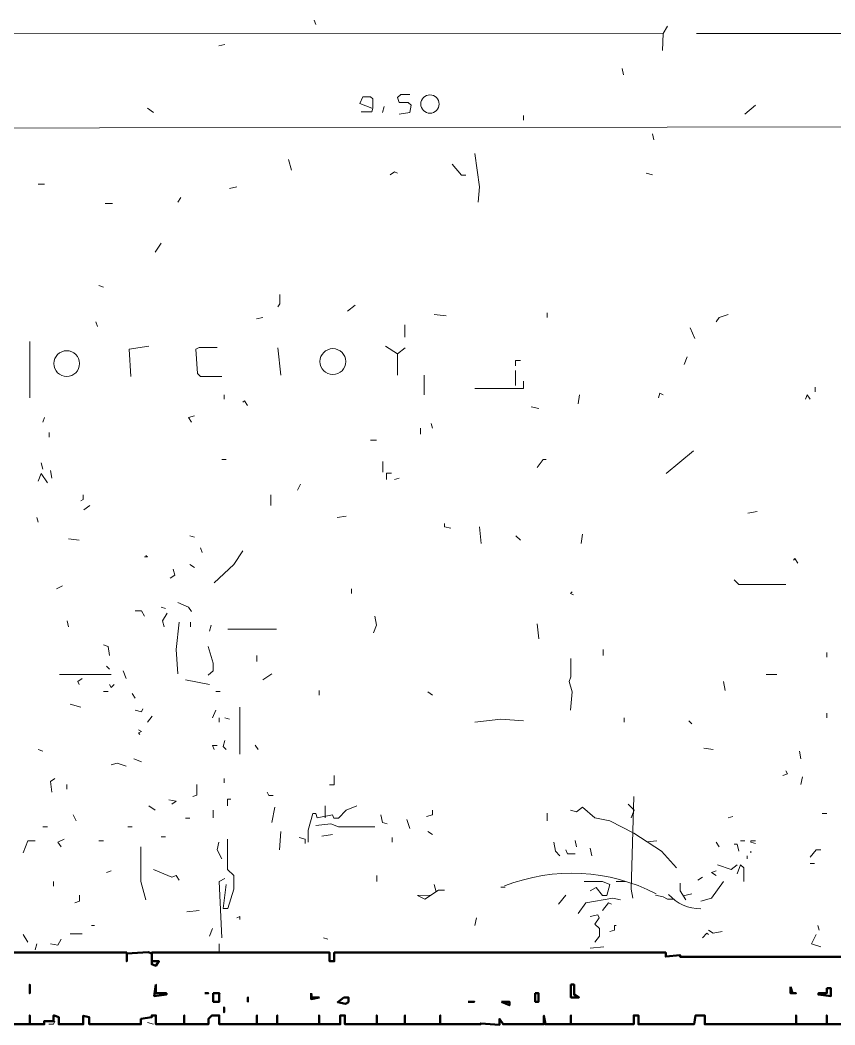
# Model space of a CAD drawing. Header units: metres. Extents: x 0.1 to 48.1, y 1.3 to 34.5.
# Drawn here: x 6.792 to 10.365, y 1.336 to 5.742 of the extents above; entities that cross this region are included whole.
import ezdxf

# ---------------------------------------------------------------- set-up
doc = ezdxf.new("R2010")
doc.units = ezdxf.units.M
for name, color, linetype, lineweight in [('P2D_GRAMMES', 7, 'Continuous', 18), ('P2D_MIKRA', 8, 'Continuous', 13), ('P2D_TOIXOI', 7, 'Continuous', 50), ('P2D_TOXA', 7, 'Continuous', 18)]:
    doc.layers.add(name, color=color, linetype=linetype, lineweight=lineweight)

msp = doc.modelspace()

# ---------------------------------------------------------------- linework, layer by layer
at = {"layer": 'P2D_GRAMMES'}
for p, q in [((9.61144, 5.682192), (9.609777, 5.608613)), ((6.834493, 4.331963), (6.834493, 4.085942)), ((7.922539, 4.305366), (7.935838, 4.185681)), ((8.394634, 4.312016), (8.447827, 4.27877)), ((8.481073, 4.305366), (8.447827, 4.27877)), ((8.447827, 4.27877), (8.447827, 4.185681)), ((9.744424, 3.85322), (9.624738, 3.753482)), ((7.91589, 3.072036), (7.703115, 3.072036)), ((7.756016, 2.729503), (7.756016, 2.523377)), ((9.541769, 2.139061), (9.584843, 2.143918)), ((8.607408, 1.951545), (8.616989, 1.920422)), ((8.919921, 1.940619), (8.899974, 1.940619)), ((9.405314, 1.964776), (9.445209, 1.964776)), ((8.613955, 1.918457), (8.578398, 1.895427)), ((9.737775, 1.911649), (9.700195, 1.902274)), ((7.665569, 1.692225), (7.665569, 1.65368))]:
    msp.add_line(p, q, dxfattribs=at)
for points in [[(9.631387, 5.715), (9.61144, 5.682192), (5.586221, 5.681214)], [(9.757723, 5.682192), (13.321702, 5.682192), (13.361597, 5.675105), (13.388194, 5.682192), (13.714005, 5.682192)], [(3.387765, 5.249555), (3.407723, 5.264187), (13.361597, 5.276188), (13.388194, 5.296099), (13.634215, 5.276188), (13.886885, 5.276188)], [(8.786937, 5.156466), (8.806885, 5.010183), (8.800236, 4.943691)], [(7.357356, 4.312016), (7.270916, 4.298717), (7.277565, 4.179031)], [(7.656571, 4.306525), (7.57678, 4.306525), (7.563482, 4.298717), (7.570131, 4.19233), (7.583429, 4.179211), (7.676518, 4.179211)], [(9.00005, 4.145785), (8.999712, 4.127027), (8.786937, 4.127027)], [(9.00005, 4.145785), (9.00005, 4.159084), (9.00005, 4.145785)], [(7.769607, 3.414372), (7.729712, 3.354529), (7.643272, 3.274738)], [(9.923953, 3.288037), (9.943901, 3.266981), (10.150026, 3.266981)], [(7.49034, 3.101859), (7.477042, 2.982173), (7.483691, 2.875785)], [(7.616675, 2.995471), (7.639327, 2.92233), (7.639327, 2.889084), (7.616675, 2.869136)], [(9.207636, 2.942277), (9.207636, 2.862487), (9.199188, 2.842539), (9.212487, 2.795995), (9.205838, 2.716204)], [(7.191126, 2.872871), (6.965052, 2.872871), (6.965052, 2.872871)], [(8.999712, 2.66966), (8.899974, 2.676309), (8.786937, 2.66301)], [(9.482839, 2.337199), (9.471806, 1.931597), (9.478455, 1.891702)], [(8.055524, 2.137723), (8.055524, 2.190916), (8.075471, 2.263526), (8.08877, 2.263526), (8.095419, 2.24411), (8.161911, 2.257408), (8.16856, 2.242329), (8.188508, 2.242329), (8.221754, 2.277356), (8.268298, 2.297304)], [(9.205838, 2.277356), (9.232435, 2.270707), (9.259031, 2.290654), (9.312225, 2.24411), (9.378717, 2.230812), (9.482839, 2.177618), (9.604791, 2.097827), (9.671283, 2.024686), (9.671283, 2.024686)], [(8.348089, 2.205251), (8.188508, 2.205251), (8.155262, 2.217513), (8.08877, 2.210864)], [(7.322073, 2.117775), (7.322073, 1.964843), (7.344058, 1.885052)], [(7.701302, 2.151021), (7.701302, 2.018037), (7.728807, 1.99144), (7.728807, 1.931597), (7.703115, 1.847019), (7.683168, 1.847019), (7.696466, 1.951545)], [(9.980592, 2.07788), (9.980592, 2.064581), (9.980592, 2.07788)], [(9.997094, 2.091178), (9.997094, 2.097827), (9.997094, 2.091178)], [(9.850812, 2.037984), (9.910654, 2.018037), (9.937251, 2.037984)], [(9.937251, 1.998089), (9.95055, 2.037984), (9.96551, 2.024686), (9.96551, 1.964843)], [(7.689817, 1.978141), (7.665569, 1.964843), (7.676518, 1.718822)], [(9.265681, 1.964776), (9.345471, 1.964776), (9.378717, 1.951545), (9.365419, 1.904067), (9.345471, 1.904067), (9.318874, 1.938246), (9.292277, 1.924948), (9.292277, 1.924948)], [(9.685932, 1.958194), (9.685932, 1.924948), (9.711028, 1.885052), (9.711028, 1.885052)], [(9.77767, 1.878403), (9.824215, 1.891702), (9.877408, 1.964776), (9.877408, 1.964776)], [(8.653953, 1.927137), (8.627356, 1.927137), (8.567513, 1.888377), (8.534267, 1.904067), (8.593409, 1.905149)], [(9.657984, 1.888377), (9.631387, 1.888377), (9.61144, 1.898351), (9.578194, 1.905)], [(9.239084, 1.825209), (9.27233, 1.871754), (9.392016, 1.891702), (9.425262, 1.885052)]]:
    msp.add_lwpolyline(points, dxfattribs=at)
at = {"layer": 'P2D_MIKRA'}
for p, q in [((8.08212, 5.741597), (8.08877, 5.721649)), ((7.689817, 5.635209), (7.66322, 5.62856)), ((9.431911, 5.528822), (9.43856, 5.502225)), ((7.350707, 5.355942), (7.377304, 5.335995)), ((8.387984, 5.362592), (8.381335, 5.335995)), ((10.017042, 5.369241), (9.970497, 5.329346)), ((9.00005, 5.322696), (9.00005, 5.302749)), ((9.564895, 5.242906), (9.571545, 5.216309)), ((7.969084, 5.129869), (7.982382, 5.083325)), ((9.538298, 5.070026), (9.564895, 5.063377)), ((6.871963, 5.022137), (6.89856, 5.022137)), ((7.74301, 5.010183), (7.709764, 5.003534)), ((7.164529, 4.937042), (7.197775, 4.937042)), ((7.49699, 4.963639), (7.483691, 4.943691)), ((7.41055, 4.764162), (7.383953, 4.724267)), ((7.137932, 4.577984), (7.15788, 4.571335)), ((8.261649, 4.491545), (8.228403, 4.464948)), ((8.607408, 4.451649), (8.660602, 4.445)), ((9.103012, 4.458298), (9.103012, 4.438351)), ((7.124634, 4.418403), (7.131283, 4.398455)), ((7.856047, 4.438351), (7.82945, 4.431702)), ((8.479965, 4.405105), (8.479965, 4.351911)), ((9.731126, 4.391806), (9.751073, 4.345262)), ((9.717827, 4.265471), (9.704529, 4.232225)), ((8.563904, 4.185681), (8.563904, 4.099241)), ((8.964464, 4.205628), (8.964464, 4.139136)), ((7.687044, 4.099241), (7.687044, 4.079293)), ((9.245733, 4.099241), (9.239084, 4.059346)), ((10.278261, 4.132487), (10.278261, 4.112539)), ((9.032958, 4.046047), (9.066204, 4.039398)), ((6.89856, 3.999503), (6.891911, 3.979555)), ((8.59411, 3.972906), (8.600759, 3.952958)), ((6.919173, 3.93301), (6.919173, 3.913063)), ((8.547946, 3.952958), (8.547946, 3.926361)), ((8.328141, 3.900639), (8.354738, 3.900639)), ((6.885262, 3.800026), (6.891911, 3.773429)), ((7.676518, 3.814836), (7.696466, 3.814836)), ((8.382905, 3.806675), (8.382905, 3.760131)), ((6.925157, 3.76678), (6.931806, 3.733534)), ((8.022277, 3.706937), (8.008979, 3.68034)), ((8.454476, 3.733534), (8.434529, 3.726885)), ((7.891563, 3.660393), (7.891563, 3.613848)), ((7.098037, 3.613848), (7.07144, 3.593901)), ((10.023691, 3.587251), (9.983796, 3.580602)), ((6.865314, 3.560654), (6.871963, 3.540707)), ((8.221754, 3.567304), (8.181859, 3.560654)), ((7.536885, 3.480864), (7.556832, 3.474215)), ((8.806885, 3.520759), (8.813534, 3.447618)), ((8.966466, 3.480864), (8.986414, 3.460916)), ((9.259031, 3.487513), (9.252382, 3.447618)), ((7.004948, 3.467565), (7.051492, 3.460916)), ((7.583429, 3.42767), (7.590079, 3.407723)), ((7.536885, 3.354529), (7.556832, 3.34123)), ((6.978351, 3.26144), (6.951754, 3.248141)), ((8.244826, 3.248141), (8.244826, 3.228194)), ((7.41055, 3.168351), (7.430497, 3.161702)), ((6.998298, 3.108508), (7.004948, 3.081911)), ((7.540117, 3.101859), (7.540117, 3.081911)), ((7.629974, 3.08856), (7.623325, 3.061963)), ((9.059555, 3.095209), (9.066204, 3.028717)), ((7.830482, 2.955576), (7.830482, 2.928979)), ((9.348634, 2.982173), (9.348634, 2.955576)), ((10.329555, 2.968874), (10.329555, 2.948927)), ((7.171178, 2.909031), (7.184476, 2.895733)), ((7.244319, 2.889084), (7.257618, 2.855838)), ((7.895942, 2.875785), (7.856047, 2.849188)), ((10.063586, 2.872871), (10.110131, 2.872871)), ((7.516937, 2.849188), (7.623325, 2.829241)), ((9.877408, 2.842539), (9.884058, 2.802644)), ((7.15788, 2.798513), (7.177827, 2.798513)), ((7.284215, 2.789346), (7.297513, 2.769398)), ((7.649921, 2.798513), (7.669869, 2.798513)), ((8.103428, 2.802644), (8.103428, 2.782696)), ((8.580812, 2.795995), (8.600759, 2.782696)), ((7.011597, 2.742801), (7.058141, 2.729503)), ((7.370654, 2.689607), (7.350707, 2.66301)), ((7.649921, 2.716204), (7.636623, 2.682958)), ((10.329555, 2.702906), (10.329555, 2.682958)), ((7.665569, 2.682958), (7.665569, 2.66301)), ((7.689817, 2.682958), (7.709764, 2.676309)), ((9.441087, 2.682958), (9.441087, 2.66301)), ((9.724476, 2.66966), (9.737775, 2.656361)), ((7.822801, 2.563272), (7.836099, 2.543325)), ((6.871963, 2.543325), (6.891911, 2.536675)), ((9.790969, 2.549974), (9.830864, 2.543325)), ((10.209869, 2.536675), (10.216518, 2.503429)), ((7.290864, 2.503429), (7.32411, 2.490131)), ((10.223168, 2.423639), (10.216518, 2.390393)), ((6.997241, 2.390393), (6.997241, 2.370445)), ((7.687044, 2.41699), (7.687044, 2.397042)), ((7.357356, 2.297304), (7.383953, 2.277356)), ((8.129325, 2.297304), (8.129325, 2.24411)), ((7.024895, 2.257408), (7.038194, 2.230812)), ((7.639327, 2.277356), (7.639327, 2.24411)), ((7.909241, 2.290654), (7.895942, 2.224162)), ((9.103012, 2.264058), (9.103012, 2.230812)), ((9.917304, 2.250759), (9.897356, 2.24411)), ((10.309607, 2.263526), (10.329555, 2.263526)), ((6.891911, 2.205251), (6.911859, 2.205251)), ((7.264267, 2.205251), (7.284215, 2.205251)), ((7.516937, 2.242329), (7.536885, 2.242329)), ((8.487723, 2.237461), (8.501021, 2.197565)), ((7.41055, 2.161144), (7.430497, 2.161144)), ((7.935838, 2.184267), (7.929188, 2.104476)), ((8.161911, 2.170969), (8.115366, 2.164319)), ((8.580812, 2.184267), (8.600759, 2.170969)), ((7.137932, 2.143918), (7.15788, 2.143918)), ((8.423558, 2.15767), (8.423558, 2.137723)), ((9.225785, 2.144372), (9.232435, 2.117775)), ((9.844162, 2.137723), (9.857461, 2.117775)), ((9.95055, 2.143918), (9.970497, 2.143918)), ((9.292277, 2.111126), (9.298927, 2.07788)), ((10.256414, 2.044435), (10.276361, 2.044435)), ((7.191126, 2.011387), (7.171178, 2.004738)), ((8.356358, 1.99144), (8.356358, 1.964843)), ((9.784319, 1.984791), (9.764372, 1.971492)), ((6.93933, 1.964843), (6.93933, 1.944895)), ((9.18589, 1.905), (9.152644, 1.865105)), ((7.57678, 1.838508), (7.523586, 1.831859)), ((8.793586, 1.805262), (8.786937, 1.772016)), ((10.28966, 1.772016), (10.296309, 1.752068)), ((6.805471, 1.73212), (6.825419, 1.698874)), ((7.011597, 1.735268), (7.064791, 1.735268)), ((7.636623, 1.758717), (7.623325, 1.725471)), ((8.122016, 1.718822), (8.141963, 1.712173)), ((6.865314, 1.692225), (6.858665, 1.665628)), ((9.35212, 1.678927), (9.292277, 1.672277)), ((7.350707, 1.346466), (7.377304, 1.339817))]:
    msp.add_line(p, q, dxfattribs=at)
for points in [[(8.334791, 5.355942), (8.281597, 5.37589), (8.294895, 5.404741), (8.328141, 5.404741), (8.338669, 5.395838), (8.338669, 5.355942), (8.334791, 5.339727), (8.288246, 5.339727)], [(8.501021, 5.414781), (8.461126, 5.414781), (8.447827, 5.402487), (8.454476, 5.379884), (8.494372, 5.379884), (8.50767, 5.369241), (8.501021, 5.335995), (8.454476, 5.329346)], [(8.447827, 5.070026), (8.434529, 5.076675), (8.414581, 5.063377)], [(8.687199, 5.109921), (8.727094, 5.062011), (8.747042, 5.062011)], [(7.931516, 4.538089), (7.931516, 4.498194), (7.922539, 4.484895)], [(9.897356, 4.451649), (9.857461, 4.438351), (9.844162, 4.418403)], [(8.986414, 4.248778), (8.964464, 4.248778), (8.964464, 4.225576)], [(9.61144, 4.099241), (9.598141, 4.10589), (9.591492, 4.085942)], [(10.236466, 4.079293), (10.243115, 4.099241), (10.256414, 4.079293)], [(7.769607, 4.065995), (7.776257, 4.072644), (7.789555, 4.052696)], [(7.556832, 4.006152), (7.530236, 3.999503), (7.543534, 3.979555)], [(9.09945, 3.814836), (9.086152, 3.814836), (9.059555, 3.780079)], [(6.871963, 3.720236), (6.885262, 3.753482), (6.911859, 3.713586)], [(8.42123, 3.754917), (8.398512, 3.754917), (8.398512, 3.726885)], [(7.06916, 3.660393), (7.06916, 3.640445), (7.058141, 3.633796)], [(8.653872, 3.534058), (8.653872, 3.520759), (8.68055, 3.51411)], [(7.344058, 3.394424), (7.350707, 3.388962), (7.337408, 3.388962)], [(10.183272, 3.374476), (10.189921, 3.381126), (10.20322, 3.361178)], [(7.463743, 3.334581), (7.470393, 3.307984), (7.450445, 3.294686)], [(9.212487, 3.234843), (9.205838, 3.228194), (9.219136, 3.221545)], [(7.483691, 3.188298), (7.530236, 3.168351), (7.543534, 3.148403)], [(7.297513, 3.15203), (7.32411, 3.15203), (7.337408, 3.128455)], [(7.437147, 3.141754), (7.417199, 3.108508), (7.423848, 3.081911)], [(8.348089, 3.128455), (8.354738, 3.08856), (8.34144, 3.055314)], [(7.15788, 3.00212), (7.177827, 2.995471), (7.184476, 2.955576)], [(7.064791, 2.855838), (7.044843, 2.842539), (7.051492, 2.829241)], [(7.184476, 2.829241), (7.191126, 2.815942), (7.204424, 2.829241)], [(7.330759, 2.722853), (7.32411, 2.709555), (7.297513, 2.716204)], [(7.310812, 2.629764), (7.32411, 2.623115), (7.310812, 2.616466), (7.317461, 2.609817)], [(7.656571, 2.561958), (7.636623, 2.561958), (7.643272, 2.543325)], [(7.689817, 2.58322), (7.683168, 2.556623), (7.696466, 2.543325)], [(7.191126, 2.476832), (7.217723, 2.483482), (7.257618, 2.470183)], [(8.170109, 2.430288), (8.170109, 2.389063), (8.148613, 2.389063)], [(10.150026, 2.450236), (10.156675, 2.436937), (10.136728, 2.430288)], [(6.945105, 2.41699), (6.925157, 2.403691), (6.931806, 2.357147)], [(7.566986, 2.390393), (7.566986, 2.343848), (7.550183, 2.337199)], [(7.875995, 2.357147), (7.882644, 2.341632), (7.902592, 2.341632)], [(7.443796, 2.323901), (7.477042, 2.317251), (7.457094, 2.303953)], [(7.716414, 2.326335), (7.701302, 2.326335), (7.701302, 2.297304)], [(9.458508, 2.303953), (9.485105, 2.277356), (9.471806, 2.24411)], [(8.374686, 2.257408), (8.381335, 2.224162), (8.401283, 2.217513)], [(8.600759, 2.277356), (8.600759, 2.257408), (8.574162, 2.250759)], [(6.805471, 2.091178), (6.825419, 2.143918), (6.858665, 2.143918)], [(6.985, 2.151021), (6.958403, 2.137723), (6.971702, 2.117775)], [(7.66322, 2.137723), (7.656571, 2.104476), (7.676518, 2.064581)], [(8.015628, 2.15767), (8.042055, 2.151021), (8.042055, 2.131073)], [(9.132696, 2.137723), (9.139346, 2.097827), (9.159293, 2.07788)], [(9.923953, 2.129572), (9.937251, 2.129572), (9.943901, 2.097827)], [(10.017042, 2.143918), (9.997094, 2.143918), (9.997094, 2.137723), (10.017042, 2.131073)], [(9.18589, 2.104476), (9.192539, 2.086506), (9.225785, 2.086506)], [(10.302958, 2.104429), (10.28301, 2.104429), (10.256414, 2.07123)], [(7.377304, 2.018037), (7.457094, 1.984791), (7.477042, 1.99144), (7.49034, 1.971492)], [(9.844162, 2.011387), (9.824215, 2.004738), (9.844162, 1.99144)], [(7.053154, 1.905), (7.053154, 1.878403), (7.031545, 1.871754)], [(9.385366, 1.865105), (9.372068, 1.871754), (9.345471, 1.838508)], [(7.74301, 1.805262), (7.756016, 1.811911), (7.756016, 1.798613)], [(9.312225, 1.698874), (9.333553, 1.725471), (9.333553, 1.758717), (9.312225, 1.778665), (9.332173, 1.805262), (9.325524, 1.81856), (9.292277, 1.811911)], [(7.117984, 1.772946), (7.104686, 1.772946), (7.117984, 1.772946)], [(9.405314, 1.772946), (9.399339, 1.772946), (9.399339, 1.752068), (9.378717, 1.745419)], [(9.810916, 1.73212), (9.804267, 1.73877), (9.784319, 1.718822)], [(9.810916, 1.752068), (9.830864, 1.73877), (9.870759, 1.745419)], [(10.28301, 1.73212), (10.263063, 1.692225), (10.302958, 1.678927)], [(6.971702, 1.712173), (6.958403, 1.685576), (6.925157, 1.692225)], [(6.945105, 1.353115), (6.938455, 1.339144), (6.918508, 1.339144)]]:
    msp.add_lwpolyline(points, dxfattribs=at)
at = {"layer": 'P2D_TOIXOI'}
for points in [[(11.050995, 1.635194), (9.777916, 1.635194), (9.777916, 1.635194), (9.685932, 1.635194), (9.685932, 1.642356), (9.62376, 1.635707), (9.62376, 1.65368), (8.170109, 1.65368), (8.170109, 1.615659), (8.149315, 1.615659), (8.149315, 1.65368), (8.103428, 1.65368), (8.103428, 1.65368), (7.701302, 1.65368), (7.701302, 1.65368), (7.369438, 1.65368), (7.369438, 1.615659), (7.400576, 1.615659), (7.387277, 1.595812), (7.369438, 1.602461), (7.369438, 1.649005), (7.354031, 1.655654), (7.260241, 1.649005), (7.260241, 1.615659), (7.260241, 1.615659), (7.260241, 1.65368), (7.199063, 1.65368), (7.199063, 1.65368), (6.93933, 1.65368), (6.93933, 1.65368), (6.282421, 1.65368)], [(6.52288, 1.339144), (6.834493, 1.339144), (6.834493, 1.378187), (6.834493, 1.378187), (6.834493, 1.339144), (6.898339, 1.339144), (6.898339, 1.353055), (6.93933, 1.353055), (6.93933, 1.378187), (6.94178, 1.378187), (6.961728, 1.369738), (6.961728, 1.339144), (7.06916, 1.339144), (7.06916, 1.376387), (7.095657, 1.369738), (7.095657, 1.339144), (7.322073, 1.339144), (7.322073, 1.363089), (7.369438, 1.369738), (7.369438, 1.378187), (7.388, 1.378187), (7.388, 1.339144), (7.512033, 1.339144), (7.512033, 1.378187), (7.512033, 1.378187), (7.512033, 1.339144), (7.617981, 1.339144), (7.617981, 1.363089), (7.633298, 1.378187), (7.665569, 1.378187), (7.665569, 1.339144), (7.701302, 1.339144), (7.701302, 1.339144), (7.830482, 1.339144), (7.830482, 1.378187), (7.830482, 1.378187), (7.830482, 1.339144), (7.920184, 1.339144), (7.920184, 1.378187), (7.920184, 1.378187), (7.920184, 1.339144), (8.103428, 1.339144), (8.103428, 1.378187), (8.103428, 1.378187), (8.103428, 1.339144), (8.196058, 1.339144), (8.196058, 1.378187), (8.216855, 1.378187), (8.216855, 1.339144), (8.356358, 1.339144), (8.356358, 1.378187), (8.356358, 1.378187), (8.356358, 1.339144), (8.479965, 1.339144), (8.479965, 1.378187), (8.479965, 1.378187), (8.479965, 1.339144), (8.634537, 1.339144), (8.634537, 1.378187), (8.634537, 1.378187), (8.634537, 1.339144), (8.812369, 1.339144), (8.812369, 1.343141), (8.893879, 1.336492), (8.893879, 1.363089), (8.909948, 1.339144), (9.088974, 1.339144), (9.088974, 1.376387), (9.096126, 1.339144), (9.207636, 1.339144), (9.207636, 1.378187), (9.207636, 1.378187), (9.207636, 1.339144), (9.482839, 1.339144), (9.482839, 1.378187), (9.503889, 1.378187), (9.503889, 1.339144), (9.651479, 1.339144), (9.651479, 1.339144), (9.747749, 1.339144), (9.754398, 1.378187), (9.794293, 1.378187), (9.794293, 1.339144), (9.821887, 1.339144), (9.821887, 1.339144), (9.916195, 1.339144), (9.916195, 1.339144), (10.1562, 1.339144), (10.1562, 1.339144), (10.195116, 1.339144), (10.195116, 1.378187), (10.195116, 1.378187), (10.195116, 1.339144), (10.329555, 1.339144), (10.329555, 1.378187), (10.329555, 1.378187), (10.329555, 1.339144), (10.731094, 1.339144)]]:
    msp.add_lwpolyline(points, dxfattribs=at)
for points in [[(6.834493, 1.513557), (6.834493, 1.513557), (6.834493, 1.475507), (6.834493, 1.475507)], [(7.387277, 1.513557), (7.388, 1.513557), (7.388, 1.475507), (7.433917, 1.475507), (7.433917, 1.469476), (7.380628, 1.462827)], [(9.207636, 1.513557), (9.221516, 1.513557), (9.221516, 1.469476), (9.242408, 1.457358), (9.207636, 1.457358)], [(10.170739, 1.502723), (10.179948, 1.475507), (10.195116, 1.475507), (10.195116, 1.475507), (10.170739, 1.475507)], [(7.602152, 1.475507), (7.617981, 1.475507), (7.617981, 1.475507), (7.602152, 1.475507)], [(7.639327, 1.475507), (7.666545, 1.475507), (7.665569, 1.469476), (7.665569, 1.437915), (7.639327, 1.437915)], [(7.791543, 1.457358), (7.791543, 1.457358), (7.791543, 1.437915), (7.791543, 1.437915)], [(8.067872, 1.476126), (8.072147, 1.457358), (8.103428, 1.457358), (8.103428, 1.456178), (8.067872, 1.449529)], [(8.21178, 1.457358), (8.231728, 1.457358), (8.231728, 1.43623), (8.218429, 1.429581), (8.185183, 1.43623)], [(9.050983, 1.475507), (9.065539, 1.475507), (9.065539, 1.437915), (9.050983, 1.437915)], [(10.329555, 1.496876), (10.347689, 1.496876), (10.347689, 1.462827), (10.292984, 1.469476), (10.292984, 1.475507), (10.329555, 1.475507)], [(7.687044, 1.413162), (7.687044, 1.413162), (7.687044, 1.391936), (7.687044, 1.391936)], [(8.757442, 1.437915), (8.783613, 1.437915), (8.783613, 1.437915), (8.757442, 1.437915)], [(8.903298, 1.437915), (8.937716, 1.437915), (8.937716, 1.422932)]]:
    msp.add_lwpolyline(points, close=True, dxfattribs=at)
at = {"layer": 'P2D_TOXA'}
for centre, radius in [((8.589349, 5.373442), 0.040033), ((6.996513, 4.235691), 0.056445), ((8.163756, 4.244554), 0.05661)]:
    msp.add_circle(centre, radius, dxfattribs=at)
for centre, radius, start, end in [((9.211479, 1.190317), 0.810932, 62.836972, 111.296853), ((9.777823, 2.036111), 0.190903, 221.839569, 269.95416)]:
    msp.add_arc(centre, radius, start, end, dxfattribs=at)

doc.saveas('drawing.dxf')
